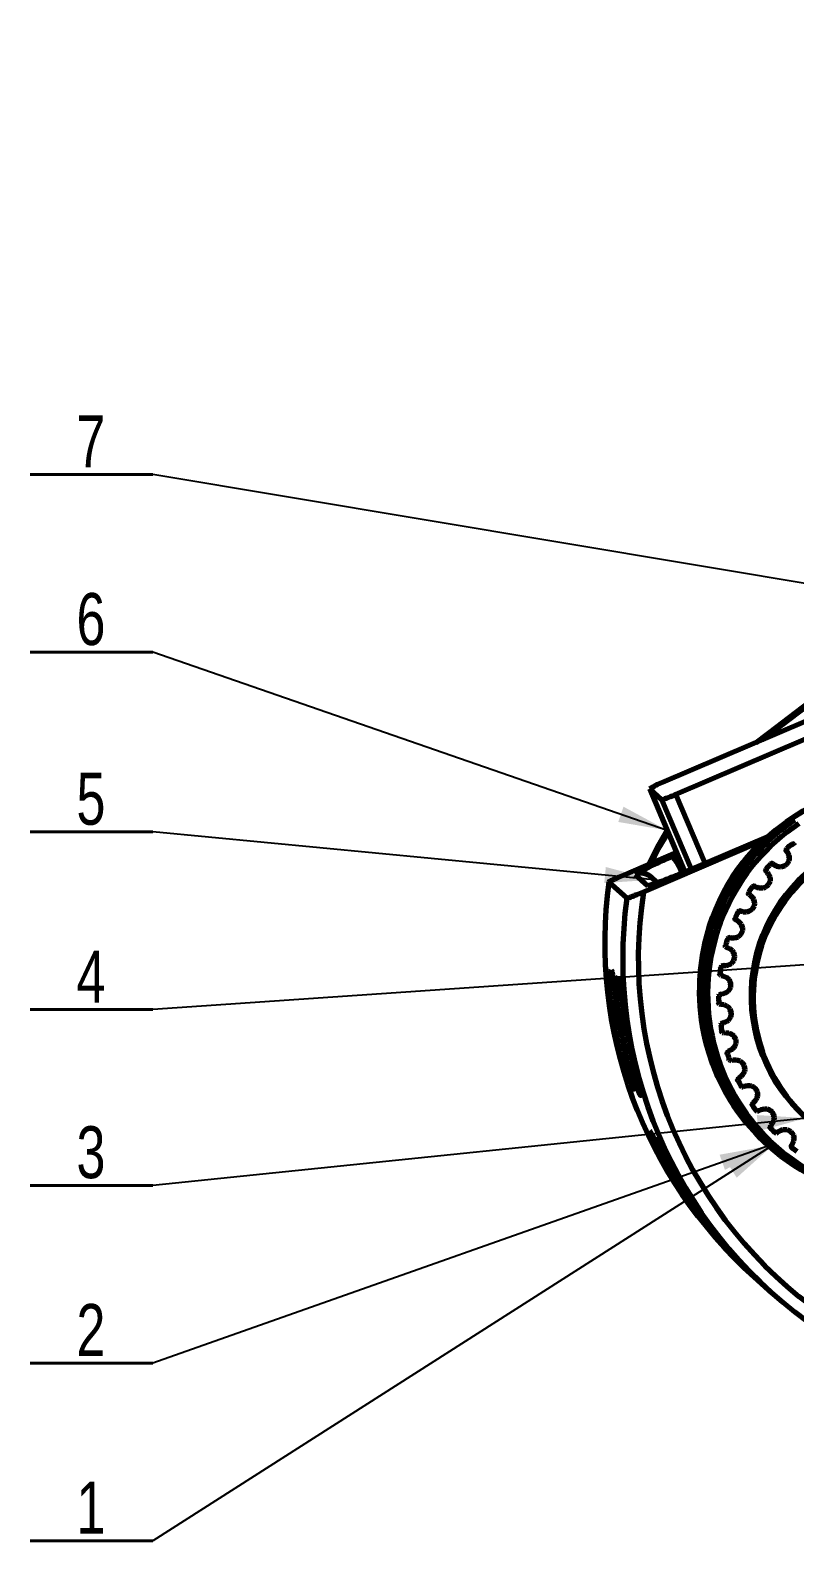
# Model space of a CAD drawing. Header units: millimetres. Extents: x -419 to 9215, y 1224 to 3301.
# Drawn here: x -295.2 to -243.7, y 3064.1 to 3165.8 of the extents above; entities that cross this region are included whole.
import ezdxf

# ---------------------------------------------------------------- set-up
doc = ezdxf.new("R2010")
doc.units = ezdxf.units.MM
for name, color, linetype, lineweight in [('Chu', 241, 'Continuous', 35), ('KHUNG_TEN', 7, 'Continuous', 35), ('Net 0.35', 20, 'Continuous', 35), ('Net 0.7', 7, 'Continuous', 70)]:
    doc.layers.add(name, color=color, linetype=linetype, lineweight=lineweight)
doc.styles.add('SLDTEXTSTYLE11', font='TXT', dxfattribs={"width": 0.75})
doc.styles.get("Standard").update_dxf_attribs({"font": 'arial.ttf'})
doc.dimstyles.new('SLDDIMSTYLE0', dxfattribs={"dimtxt": 0.18, "dimasz": 3.302, "dimexe": 0, "dimexo": 0.0625, "dimgap": 0, "dimtad": 0, "dimtih": 1, "dimtoh": 1, "dimdec": 0, "dimrnd": 1e-09, "dimzin": 0, "dimdsep": 46, "dimtxsty": 'Standard', "dimsah": 1, "dimcen": 0.09, "dimadec": 0, "dimazin": 0, "dimtfac": 3.302, "dimtdec": 0, "dimtofl": 0, "dimtmove": 0, "dimatfit": 3, "dimfxl": 1, "dimfrac": 2, "dimtolj": 1, "dimtzin": 0, "dimarcsym": 0})

# ---------------------------------------------------------------- blocks, each defined once
blk = doc.blocks.new('SW_NOTE_0_50')
at = {"layer": 'KHUNG_TEN', "color": 0}
for p, q in [((-8.25, 0), (0, 0)), ((0, 0), (-8.25, 0)), ((-8.25, 0), (0, 0)), ((0, 0), (-8.25, 0)), ((-8.25, 0), (0, 0)), ((0, 0), (-8.25, 0))]:
    blk.add_line(p, q, dxfattribs=at)
at = {"layer": 'KHUNG_TEN', "color": 0, "insert": (-4.16, 3.98), "char_height": 3.5, "attachment_point": 2, "style": 'SLDTEXTSTYLE11'}
blk.add_mtext('1', dxfattribs=at)
blk = doc.blocks.new('SW_NOTE_0_51')
at = {"layer": 'KHUNG_TEN', "color": 0}
for p, q in [((-8.25, 0), (0, 0)), ((0, 0), (-8.25, 0)), ((-8.25, 0), (0, 0)), ((0, 0), (-8.25, 0)), ((-8.25, 0), (0, 0)), ((0, 0), (-8.25, 0))]:
    blk.add_line(p, q, dxfattribs=at)
at = {"layer": 'KHUNG_TEN', "color": 0, "insert": (-4.16, 3.98), "char_height": 3.5, "attachment_point": 2, "style": 'SLDTEXTSTYLE11'}
blk.add_mtext('2', dxfattribs=at)
blk = doc.blocks.new('SW_NOTE_0_52')
at = {"layer": 'KHUNG_TEN', "color": 0}
for p, q in [((-8.25, 0), (0, 0)), ((0, 0), (-8.25, 0)), ((-8.25, 0), (0, 0)), ((0, 0), (-8.25, 0)), ((-8.25, 0), (0, 0)), ((0, 0), (-8.25, 0))]:
    blk.add_line(p, q, dxfattribs=at)
at = {"layer": 'KHUNG_TEN', "color": 0, "insert": (-4.16, 3.98), "char_height": 3.5, "attachment_point": 2, "style": 'SLDTEXTSTYLE11'}
blk.add_mtext('3', dxfattribs=at)
blk = doc.blocks.new('SW_NOTE_0_53')
at = {"layer": 'KHUNG_TEN', "color": 0}
for p, q in [((-8.25, 0), (0, 0)), ((0, 0), (-8.25, 0)), ((-8.25, 0), (0, 0)), ((0, 0), (-8.25, 0)), ((-8.25, 0), (0, 0)), ((0, 0), (-8.25, 0))]:
    blk.add_line(p, q, dxfattribs=at)
at = {"layer": 'KHUNG_TEN', "color": 0, "insert": (-4.16, 3.98), "char_height": 3.5, "attachment_point": 2, "style": 'SLDTEXTSTYLE11'}
blk.add_mtext('4', dxfattribs=at)
blk = doc.blocks.new('SW_NOTE_0_54')
at = {"layer": 'KHUNG_TEN', "color": 0}
for p, q in [((-8.25, 0), (0, 0)), ((0, 0), (-8.25, 0)), ((-8.25, 0), (0, 0)), ((0, 0), (-8.25, 0)), ((-8.25, 0), (0, 0)), ((0, 0), (-8.25, 0))]:
    blk.add_line(p, q, dxfattribs=at)
at = {"layer": 'KHUNG_TEN', "color": 0, "insert": (-4.16, 3.98), "char_height": 3.5, "attachment_point": 2, "style": 'SLDTEXTSTYLE11'}
blk.add_mtext('5', dxfattribs=at)
blk = doc.blocks.new('SW_NOTE_0_55')
at = {"layer": 'KHUNG_TEN', "color": 0}
for p, q in [((-8.25, 0), (0, 0)), ((0, 0), (-8.25, 0)), ((-8.25, 0), (0, 0)), ((0, 0), (-8.25, 0)), ((-8.25, 0), (0, 0)), ((0, 0), (-8.25, 0))]:
    blk.add_line(p, q, dxfattribs=at)
at = {"layer": 'KHUNG_TEN', "color": 0, "insert": (-4.16, 3.98), "char_height": 3.5, "attachment_point": 2, "style": 'SLDTEXTSTYLE11'}
blk.add_mtext('6', dxfattribs=at)
blk = doc.blocks.new('SW_NOTE_0_56')
at = {"layer": 'KHUNG_TEN', "color": 0}
for p, q in [((-8.25, 0), (0, 0)), ((0, 0), (-8.25, 0)), ((-8.25, 0), (0, 0)), ((0, 0), (-8.25, 0)), ((-8.25, 0), (0, 0)), ((0, 0), (-8.25, 0))]:
    blk.add_line(p, q, dxfattribs=at)
at = {"layer": 'KHUNG_TEN', "color": 0, "insert": (-4.16, 3.98), "char_height": 3.5, "attachment_point": 2, "style": 'SLDTEXTSTYLE11'}
blk.add_mtext('7', dxfattribs=at)

msp = doc.modelspace()

# ---------------------------------------------------------------- linework, layer by layer
at = {"layer": 'Net 0.7', "color": 7, "linetype": 'Continuous', "lineweight": 70}
for p, q in [((-183.3, 3165.77), (-246.32, 3117.79)), ((-245.87, 3117.98), (-232.32, 3128.3)), ((-235.76, 3122.3), (-252.59, 3115.11)), ((-251.7, 3114.32), (-234.88, 3121.51)), ((-253.46, 3114.68), (-251.09, 3109.11)), ((-253.46, 3114.68), (-252.67, 3113.97)), ((-250.9, 3109.19), (-245.41, 3111.53)), ((-245.99, 3111.11), (-253.88, 3107.74)), ((-245.99, 3111.11), (-245.98, 3111.11)), ((-244.27, 3110.6), (-244.34, 3110.66)), ((-244.25, 3110.52), (-244.32, 3110.58)), ((-244.24, 3110.67), (-244.3, 3110.72)), ((-244.24, 3110.67), (-244.27, 3110.6)), ((-244.27, 3110.6), (-244.25, 3110.52)), ((-244.19, 3110.43), (-244.26, 3110.49)), ((-244.25, 3110.52), (-244.19, 3110.43)), ((-244.19, 3110.43), (-244.14, 3110.33)), ((-243.9, 3110.95), (-243.96, 3111.01)), ((-243.82, 3110.97), (-243.9, 3110.95)), ((-243.82, 3110.97), (-243.89, 3111.03)), ((-243.75, 3110.93), (-243.82, 3110.99)), ((-243.75, 3110.93), (-243.82, 3110.97)), ((-243.68, 3110.86), (-243.75, 3110.93)), ((-255.18, 3108.9), (-251.65, 3110.42)), ((-251.58, 3110.27), (-251.94, 3110.12)), ((-245.33, 3109.62), (-245.39, 3109.68)), ((-245.26, 3109.65), (-245.33, 3109.62)), ((-245.26, 3109.65), (-245.32, 3109.71)), ((-245.18, 3109.63), (-245.26, 3109.65)), ((-245.18, 3109.63), (-245.25, 3109.68)), ((-245.1, 3109.57), (-245.18, 3109.63)), ((-245.1, 3109.57), (-245.16, 3109.62)), ((-245, 3109.51), (-245.1, 3109.57)), ((-245, 3109.51), (-245.06, 3109.57)), ((-244.89, 3109.46), (-245, 3109.51)), ((-244.89, 3109.46), (-244.96, 3109.52)), ((-244.78, 3109.43), (-244.89, 3109.46)), ((-244.78, 3109.43), (-244.84, 3109.49)), ((-244.63, 3109.42), (-244.78, 3109.43)), ((-244.63, 3109.42), (-244.7, 3109.48)), ((-244.49, 3109.45), (-244.63, 3109.42)), ((-244.49, 3109.45), (-244.56, 3109.51)), ((-244.37, 3109.51), (-244.49, 3109.45)), ((-244.37, 3109.51), (-244.43, 3109.57)), ((-244.25, 3109.59), (-244.37, 3109.51)), ((-244.25, 3109.59), (-244.32, 3109.65)), ((-244.17, 3109.7), (-244.25, 3109.59)), ((-244.17, 3109.7), (-244.23, 3109.76)), ((-244.14, 3110.33), (-244.21, 3110.39)), ((-244.1, 3109.83), (-244.17, 3109.88)), ((-244.1, 3109.83), (-244.17, 3109.7)), ((-244.1, 3110.23), (-244.16, 3110.28)), ((-244.14, 3110.33), (-244.1, 3110.23)), ((-244.07, 3110.11), (-244.13, 3110.17)), ((-244.07, 3109.96), (-244.13, 3110.02)), ((-244.1, 3110.23), (-244.07, 3110.11)), ((-244.07, 3109.96), (-244.1, 3109.83)), ((-244.07, 3110.11), (-244.07, 3109.96)), ((-255, 3107.32), (-256.22, 3108.41)), ((-254.45, 3108.93), (-253.58, 3108.15)), ((-252.97, 3108.38), (-253.39, 3108.76)), ((-245.65, 3109.22), (-245.71, 3109.27)), ((-245.62, 3109.29), (-245.69, 3109.35)), ((-245.61, 3109.14), (-245.68, 3109.2)), ((-245.62, 3109.29), (-245.65, 3109.22)), ((-245.65, 3109.22), (-245.61, 3109.14)), ((-245.61, 3109.14), (-245.54, 3109.07)), ((-245.54, 3109.07), (-245.61, 3109.13)), ((-245.54, 3109.07), (-245.48, 3108.97)), ((-245.48, 3108.97), (-245.54, 3109.03)), ((-245.42, 3108.87), (-245.49, 3108.93)), ((-245.48, 3108.97), (-245.42, 3108.87)), ((-245.41, 3108.35), (-245.47, 3108.4)), ((-245.37, 3108.77), (-245.44, 3108.82)), ((-245.36, 3108.48), (-245.43, 3108.54)), ((-245.42, 3108.87), (-245.37, 3108.77)), ((-245.35, 3108.62), (-245.42, 3108.68)), ((-245.36, 3108.48), (-245.41, 3108.35)), ((-245.37, 3108.77), (-245.35, 3108.62)), ((-245.35, 3108.62), (-245.36, 3108.48)), ((-246.8, 3107.65), (-246.86, 3107.7)), ((-246.79, 3107.72), (-246.85, 3107.78)), ((-246.76, 3107.58), (-246.82, 3107.64)), ((-246.79, 3107.72), (-246.8, 3107.65)), ((-246.8, 3107.65), (-246.76, 3107.58)), ((-246.76, 3107.58), (-246.68, 3107.51)), ((-246.68, 3107.51), (-246.6, 3107.43)), ((-246.6, 3107.43), (-246.66, 3107.49)), ((-246.54, 3108.09), (-246.61, 3108.15)), ((-246.6, 3107.43), (-246.52, 3107.34)), ((-246.52, 3107.34), (-246.59, 3107.4)), ((-246.48, 3108.13), (-246.54, 3108.19)), ((-246.48, 3108.13), (-246.54, 3108.09)), ((-246.4, 3108.12), (-246.48, 3108.13)), ((-246.4, 3108.12), (-246.47, 3108.18)), ((-246.31, 3108.07), (-246.4, 3108.12)), ((-246.31, 3108.07), (-246.37, 3108.13)), ((-246.2, 3108.03), (-246.31, 3108.07)), ((-246.2, 3108.03), (-246.27, 3108.09)), ((-246.09, 3108), (-246.2, 3108.03)), ((-246.09, 3108), (-246.16, 3108.06)), ((-245.97, 3107.99), (-246.09, 3108)), ((-245.97, 3107.99), (-246.04, 3108.04)), ((-245.83, 3108), (-245.97, 3107.99)), ((-245.83, 3108), (-245.89, 3108.06)), ((-245.69, 3108.05), (-245.83, 3108)), ((-245.69, 3108.05), (-245.76, 3108.11)), ((-245.58, 3108.13), (-245.69, 3108.05)), ((-245.58, 3108.13), (-245.64, 3108.18)), ((-245.48, 3108.23), (-245.58, 3108.13)), ((-245.48, 3108.23), (-245.54, 3108.28)), ((-245.41, 3108.35), (-245.48, 3108.23)), ((-247.52, 3106.4), (-247.58, 3106.46)), ((-247.46, 3106.45), (-247.53, 3106.51)), ((-247.46, 3106.45), (-247.52, 3106.4)), ((-247.38, 3106.45), (-247.46, 3106.45)), ((-247.38, 3106.45), (-247.45, 3106.51)), ((-247.28, 3106.42), (-247.38, 3106.45)), ((-247.28, 3106.42), (-247.35, 3106.48)), ((-247.17, 3106.39), (-247.28, 3106.42)), ((-247.17, 3106.39), (-247.24, 3106.45)), ((-247.06, 3106.38), (-247.17, 3106.39)), ((-247.06, 3106.38), (-247.12, 3106.44)), ((-246.94, 3106.38), (-247.06, 3106.38)), ((-246.94, 3106.38), (-247, 3106.44)), ((-246.8, 3106.42), (-246.94, 3106.38)), ((-246.8, 3106.42), (-246.86, 3106.48)), ((-246.67, 3106.49), (-246.8, 3106.42)), ((-246.67, 3106.49), (-246.74, 3106.54)), ((-246.57, 3106.58), (-246.67, 3106.49)), ((-246.57, 3106.58), (-246.63, 3106.64)), ((-246.49, 3106.69), (-246.57, 3106.58)), ((-246.49, 3106.69), (-246.55, 3106.75)), ((-246.46, 3107.24), (-246.53, 3107.3)), ((-246.52, 3107.34), (-246.46, 3107.24)), ((-246.43, 3106.82), (-246.5, 3106.88)), ((-246.43, 3106.82), (-246.49, 3106.69)), ((-246.42, 3107.1), (-246.48, 3107.16)), ((-246.41, 3106.96), (-246.47, 3107.02)), ((-246.46, 3107.24), (-246.42, 3107.1)), ((-246.41, 3106.96), (-246.43, 3106.82)), ((-246.42, 3107.1), (-246.41, 3106.96)), ((-247.71, 3106), (-247.77, 3106.06)), ((-247.71, 3105.92), (-247.77, 3105.98)), ((-247.65, 3105.86), (-247.72, 3105.92)), ((-247.71, 3106), (-247.71, 3105.92)), ((-247.71, 3105.92), (-247.65, 3105.86)), ((-247.65, 3105.86), (-247.56, 3105.81)), ((-247.56, 3105.81), (-247.47, 3105.74)), ((-247.47, 3105.74), (-247.39, 3105.66)), ((-247.39, 3105.66), (-247.45, 3105.72)), ((-247.39, 3105.66), (-247.31, 3105.57)), ((-247.31, 3105.57), (-247.38, 3105.63)), ((-247.31, 3105.57), (-247.25, 3105.44)), ((-247.25, 3105.44), (-247.31, 3105.5)), ((-247.22, 3105.3), (-247.28, 3105.36)), ((-247.25, 3105.44), (-247.22, 3105.3)), ((-248.23, 3104.58), (-248.3, 3104.64)), ((-248.18, 3104.64), (-248.25, 3104.7)), ((-248.18, 3104.64), (-248.23, 3104.58)), ((-248.1, 3104.65), (-248.18, 3104.64)), ((-248.1, 3104.65), (-248.17, 3104.71)), ((-248, 3104.63), (-248.1, 3104.65)), ((-248, 3104.63), (-248.07, 3104.69)), ((-247.89, 3104.63), (-248, 3104.63)), ((-247.89, 3104.63), (-247.95, 3104.69)), ((-247.77, 3104.63), (-247.89, 3104.63)), ((-247.77, 3104.63), (-247.84, 3104.69)), ((-247.66, 3104.65), (-247.77, 3104.63)), ((-247.66, 3104.65), (-247.72, 3104.71)), ((-247.52, 3104.71), (-247.66, 3104.65)), ((-247.52, 3104.71), (-247.59, 3104.77)), ((-247.41, 3104.79), (-247.52, 3104.71)), ((-247.41, 3104.79), (-247.47, 3104.85)), ((-247.32, 3104.9), (-247.41, 3104.79)), ((-247.32, 3104.9), (-247.38, 3104.96)), ((-247.25, 3105.03), (-247.32, 3105.08)), ((-247.25, 3105.03), (-247.32, 3104.9)), ((-247.22, 3105.16), (-247.29, 3105.22)), ((-247.22, 3105.16), (-247.25, 3105.03)), ((-247.22, 3105.3), (-247.22, 3105.16)), ((-248.36, 3104.16), (-248.42, 3104.22)), ((-248.35, 3104.08), (-248.41, 3104.14)), ((-248.36, 3104.16), (-248.35, 3104.08)), ((-248.35, 3104.08), (-248.28, 3104.03)), ((-248.28, 3104.03), (-248.19, 3103.99)), ((-248.19, 3103.99), (-248.09, 3103.94)), ((-248.09, 3103.94), (-247.99, 3103.87)), ((-247.99, 3103.87), (-247.9, 3103.8)), ((-247.9, 3103.8), (-247.82, 3103.67)), ((-247.82, 3103.67), (-247.89, 3103.73)), ((-247.77, 3103.54), (-247.84, 3103.6)), ((-247.77, 3103.26), (-247.83, 3103.32)), ((-247.82, 3103.67), (-247.77, 3103.54)), ((-247.75, 3103.4), (-247.82, 3103.46)), ((-247.77, 3103.54), (-247.75, 3103.4)), ((-247.75, 3103.4), (-247.77, 3103.26)), ((-248.73, 3102.24), (-248.79, 3102.3)), ((-248.67, 3102.68), (-248.73, 3102.74)), ((-248.63, 3102.75), (-248.69, 3102.8)), ((-248.63, 3102.75), (-248.67, 3102.68)), ((-248.55, 3102.77), (-248.63, 3102.75)), ((-248.55, 3102.77), (-248.62, 3102.83)), ((-248.45, 3102.77), (-248.55, 3102.77)), ((-248.45, 3102.77), (-248.51, 3102.82)), ((-248.33, 3102.78), (-248.45, 3102.77)), ((-248.33, 3102.78), (-248.4, 3102.83)), ((-248.22, 3102.8), (-248.33, 3102.78)), ((-248.22, 3102.8), (-248.28, 3102.86)), ((-248.11, 3102.83), (-248.22, 3102.8)), ((-248.11, 3102.83), (-248.17, 3102.89)), ((-247.98, 3102.91), (-248.11, 3102.83)), ((-247.98, 3102.91), (-248.05, 3102.97)), ((-247.88, 3103.01), (-247.98, 3102.91)), ((-247.88, 3103.01), (-247.95, 3103.07)), ((-247.81, 3103.13), (-247.88, 3103.01)), ((-247.81, 3103.13), (-247.87, 3103.19)), ((-247.77, 3103.26), (-247.81, 3103.13)), ((-248.7, 3102.17), (-248.77, 3102.23)), ((-248.73, 3102.24), (-248.7, 3102.17)), ((-248.7, 3102.17), (-248.64, 3102.13)), ((-248.64, 3102.13), (-248.53, 3102.1)), ((-248.53, 3102.1), (-248.43, 3102.06)), ((-248.43, 3102.06), (-248.32, 3102.01)), ((-248.32, 3102.01), (-248.22, 3101.95)), ((-248.22, 3101.95), (-248.12, 3101.84)), ((-248.12, 3101.84), (-248.19, 3101.9)), ((-248.12, 3101.84), (-248.05, 3101.72)), ((-248.05, 3101.72), (-248.12, 3101.78)), ((-248.03, 3101.31), (-248.1, 3101.37)), ((-248.03, 3101.31), (-248.09, 3101.18)), ((-248.02, 3101.58), (-248.08, 3101.64)), ((-248.01, 3101.45), (-248.07, 3101.5)), ((-248.05, 3101.72), (-248.02, 3101.58)), ((-248.01, 3101.45), (-248.03, 3101.31)), ((-248.02, 3101.58), (-248.01, 3101.45)), ((-248.81, 3100.74), (-248.88, 3100.79)), ((-248.81, 3100.29), (-248.87, 3100.35)), ((-248.78, 3100.81), (-248.85, 3100.86)), ((-248.77, 3100.22), (-248.84, 3100.28)), ((-248.78, 3100.81), (-248.81, 3100.74)), ((-248.81, 3100.29), (-248.77, 3100.22)), ((-248.71, 3100.84), (-248.78, 3100.9)), ((-248.71, 3100.84), (-248.78, 3100.81)), ((-248.61, 3100.85), (-248.71, 3100.84)), ((-248.61, 3100.85), (-248.67, 3100.91)), ((-248.5, 3100.88), (-248.61, 3100.85)), ((-248.5, 3100.88), (-248.56, 3100.94)), ((-248.39, 3100.92), (-248.5, 3100.88)), ((-248.39, 3100.92), (-248.45, 3100.98)), ((-248.28, 3100.97), (-248.39, 3100.92)), ((-248.28, 3100.97), (-248.35, 3101.03)), ((-248.17, 3101.06), (-248.28, 3100.97)), ((-248.17, 3101.06), (-248.23, 3101.12)), ((-248.09, 3101.18), (-248.17, 3101.06)), ((-248.09, 3101.18), (-248.15, 3101.24)), ((-248.77, 3100.22), (-248.7, 3100.19)), ((-248.7, 3100.19), (-248.6, 3100.18)), ((-248.6, 3100.18), (-248.48, 3100.16)), ((-248.48, 3100.16), (-248.38, 3100.13)), ((-248.38, 3100.13), (-248.27, 3100.08)), ((-248.27, 3100.08), (-248.15, 3099.99)), ((-248.15, 3099.99), (-248.06, 3099.88)), ((-248.08, 3099.21), (-248.15, 3099.27)), ((-248.06, 3099.88), (-248.13, 3099.93)), ((-248.01, 3099.34), (-248.08, 3099.4)), ((-248.01, 3099.34), (-248.08, 3099.21)), ((-248.01, 3099.75), (-248.07, 3099.81)), ((-248.06, 3099.88), (-248.01, 3099.75)), ((-247.98, 3099.47), (-248.05, 3099.53)), ((-247.98, 3099.61), (-248.04, 3099.67)), ((-248.01, 3099.75), (-247.98, 3099.61)), ((-247.98, 3099.47), (-248.01, 3099.34)), ((-247.98, 3099.61), (-247.98, 3099.47)), ((-248.67, 3098.79), (-248.73, 3098.85)), ((-248.65, 3098.86), (-248.71, 3098.92)), ((-248.65, 3098.86), (-248.67, 3098.79)), ((-248.6, 3098.35), (-248.66, 3098.41)), ((-248.58, 3098.91), (-248.65, 3098.97)), ((-248.58, 3098.91), (-248.65, 3098.86)), ((-248.55, 3098.29), (-248.62, 3098.35)), ((-248.6, 3098.35), (-248.55, 3098.29)), ((-248.48, 3098.94), (-248.58, 3098.91)), ((-248.48, 3098.94), (-248.55, 3098.99)), ((-248.55, 3098.29), (-248.48, 3098.27)), ((-248.38, 3098.98), (-248.48, 3098.94)), ((-248.48, 3098.27), (-248.37, 3098.28)), ((-248.38, 3098.98), (-248.44, 3099.04)), ((-248.27, 3099.03), (-248.38, 3098.98)), ((-248.37, 3098.28), (-248.26, 3098.27)), ((-248.27, 3099.03), (-248.34, 3099.09)), ((-248.18, 3099.1), (-248.27, 3099.03)), ((-248.26, 3098.27), (-248.14, 3098.25)), ((-248.18, 3099.1), (-248.24, 3099.16)), ((-248.08, 3099.21), (-248.18, 3099.1)), ((-248.14, 3098.25), (-248.03, 3098.22)), ((-248.03, 3098.22), (-247.9, 3098.15)), ((-247.88, 3097.19), (-247.95, 3097.25)), ((-247.9, 3098.15), (-247.8, 3098.05)), ((-247.79, 3097.27), (-247.88, 3097.19)), ((-247.8, 3098.05), (-247.86, 3098.11)), ((-247.79, 3097.27), (-247.86, 3097.33)), ((-247.8, 3098.05), (-247.72, 3097.93)), ((-247.72, 3097.93), (-247.79, 3097.99)), ((-247.72, 3097.39), (-247.79, 3097.27)), ((-247.72, 3097.39), (-247.78, 3097.45)), ((-247.67, 3097.8), (-247.74, 3097.86)), ((-247.67, 3097.53), (-247.74, 3097.59)), ((-247.72, 3097.93), (-247.67, 3097.8)), ((-247.66, 3097.67), (-247.72, 3097.72)), ((-247.67, 3097.53), (-247.72, 3097.39)), ((-247.67, 3097.8), (-247.66, 3097.67)), ((-247.66, 3097.67), (-247.67, 3097.53)), ((-248.24, 3096.89), (-248.3, 3096.95)), ((-248.23, 3096.96), (-248.29, 3097.02)), ((-248.23, 3096.96), (-248.24, 3096.89)), ((-248.17, 3097.02), (-248.23, 3097.08)), ((-248.17, 3097.02), (-248.23, 3096.96)), ((-248.07, 3097.06), (-248.17, 3097.02)), ((-248.1, 3096.47), (-248.16, 3096.53)), ((-248.07, 3097.06), (-248.14, 3097.12)), ((-248.05, 3096.41), (-248.11, 3096.47)), ((-248.1, 3096.47), (-248.05, 3096.41)), ((-247.97, 3097.12), (-248.07, 3097.06)), ((-248.05, 3096.41), (-247.97, 3096.4)), ((-247.97, 3097.12), (-248.04, 3097.18)), ((-247.88, 3097.19), (-247.97, 3097.12)), ((-247.97, 3096.4), (-247.86, 3096.43)), ((-247.86, 3096.43), (-247.75, 3096.44)), ((-247.75, 3096.44), (-247.64, 3096.44)), ((-247.64, 3096.44), (-247.52, 3096.42)), ((-247.52, 3096.42), (-247.38, 3096.37)), ((-247.38, 3096.37), (-247.26, 3096.29)), ((-247.26, 3096.29), (-247.17, 3096.18)), ((-247.17, 3096.18), (-247.24, 3096.24)), ((-247.53, 3095.15), (-247.59, 3095.21)), ((-247.48, 3095.21), (-247.54, 3095.27)), ((-247.48, 3095.21), (-247.53, 3095.15)), ((-247.39, 3095.27), (-247.48, 3095.21)), ((-247.39, 3095.27), (-247.45, 3095.33)), ((-247.3, 3095.34), (-247.39, 3095.27)), ((-247.3, 3095.34), (-247.36, 3095.4)), ((-247.22, 3095.42), (-247.3, 3095.34)), ((-247.22, 3095.42), (-247.28, 3095.48)), ((-247.14, 3095.51), (-247.22, 3095.42)), ((-247.14, 3095.51), (-247.21, 3095.57)), ((-247.17, 3096.18), (-247.1, 3096.06)), ((-247.1, 3096.06), (-247.17, 3096.12)), ((-247.08, 3095.65), (-247.15, 3095.71)), ((-247.08, 3095.65), (-247.14, 3095.51)), ((-247.07, 3095.93), (-247.13, 3095.99)), ((-247.06, 3095.79), (-247.12, 3095.85)), ((-247.1, 3096.06), (-247.07, 3095.93)), ((-247.06, 3095.79), (-247.08, 3095.65)), ((-247.07, 3095.93), (-247.06, 3095.79)), ((-247.52, 3095.07), (-247.59, 3095.13)), ((-247.53, 3095.15), (-247.52, 3095.07)), ((-247.32, 3094.68), (-247.39, 3094.74)), ((-247.32, 3094.68), (-247.26, 3094.63)), ((-247.26, 3094.63), (-247.19, 3094.63)), ((-247.19, 3094.63), (-247.09, 3094.67)), ((-247.09, 3094.67), (-246.98, 3094.7)), ((-246.98, 3094.7), (-246.86, 3094.72)), ((-246.86, 3094.72), (-246.74, 3094.72)), ((-246.74, 3094.72), (-246.6, 3094.69)), ((-246.6, 3094.69), (-246.47, 3094.62)), ((-246.47, 3094.62), (-246.37, 3094.54)), ((-246.37, 3094.54), (-246.28, 3094.42)), ((-246.28, 3094.42), (-246.35, 3094.48)), ((-246.22, 3094.3), (-246.29, 3094.36)), ((-246.28, 3094.42), (-246.22, 3094.3)), ((-246.2, 3094.16), (-246.26, 3094.22)), ((-246.22, 3094.3), (-246.2, 3094.16)), ((-246.2, 3094.16), (-246.2, 3094.02)), ((-246.56, 3093.46), (-246.63, 3093.52)), ((-246.55, 3093.38), (-246.61, 3093.44)), ((-246.52, 3093.53), (-246.59, 3093.59)), ((-246.52, 3093.53), (-246.56, 3093.46)), ((-246.56, 3093.46), (-246.55, 3093.38)), ((-246.44, 3093.6), (-246.52, 3093.53)), ((-246.44, 3093.6), (-246.51, 3093.66)), ((-246.37, 3093.68), (-246.44, 3093.6)), ((-246.37, 3093.68), (-246.43, 3093.74)), ((-246.3, 3093.77), (-246.37, 3093.68)), ((-246.3, 3093.77), (-246.36, 3093.83)), ((-246.24, 3093.88), (-246.3, 3093.94)), ((-246.24, 3093.88), (-246.3, 3093.77)), ((-246.2, 3094.02), (-246.27, 3094.08)), ((-246.2, 3094.02), (-246.24, 3093.88)), ((-245.84, 3093.13), (-245.73, 3093.15)), ((-245.73, 3093.15), (-245.58, 3093.14)), ((-245.58, 3093.14), (-245.44, 3093.1)), ((-246.29, 3093.02), (-246.36, 3093.08)), ((-246.29, 3093.02), (-246.23, 3092.98)), ((-246.23, 3092.98), (-246.15, 3093)), ((-246.15, 3093), (-246.06, 3093.05)), ((-246.06, 3093.05), (-245.95, 3093.1)), ((-245.95, 3093.1), (-245.84, 3093.13)), ((-245.44, 3093.1), (-245.32, 3093.03)), ((-245.32, 3093.03), (-245.22, 3092.93)), ((-245.26, 3092.09), (-245.32, 3092.14)), ((-245.22, 3092.93), (-245.29, 3092.99)), ((-245.2, 3092.18), (-245.26, 3092.24)), ((-245.2, 3092.18), (-245.26, 3092.09)), ((-245.22, 3092.93), (-245.15, 3092.81)), ((-245.15, 3092.81), (-245.21, 3092.87)), ((-245.14, 3092.28), (-245.21, 3092.34)), ((-245.14, 3092.28), (-245.2, 3092.18)), ((-245.1, 3092.68), (-245.16, 3092.74)), ((-245.1, 3092.39), (-245.16, 3092.45)), ((-245.15, 3092.81), (-245.1, 3092.68)), ((-245.08, 3092.54), (-245.15, 3092.6)), ((-245.1, 3092.39), (-245.14, 3092.28)), ((-245.1, 3092.68), (-245.08, 3092.54)), ((-245.08, 3092.54), (-245.1, 3092.39)), ((-245.36, 3091.93), (-245.42, 3091.99)), ((-245.33, 3091.86), (-245.4, 3091.92)), ((-245.33, 3092.01), (-245.39, 3092.06)), ((-245.33, 3092.01), (-245.36, 3091.93)), ((-245.36, 3091.93), (-245.33, 3091.86)), ((-245.26, 3092.09), (-245.33, 3092.01)), ((-245.03, 3091.54), (-245.09, 3091.6)), ((-245.03, 3091.54), (-244.95, 3091.51)), ((-244.95, 3091.51), (-244.88, 3091.54)), ((-244.88, 3091.54), (-244.8, 3091.61)), ((-244.8, 3091.61), (-244.7, 3091.66)), ((-244.7, 3091.66), (-244.6, 3091.71)), ((-244.6, 3091.71), (-244.48, 3091.75)), ((-244.48, 3091.75), (-244.34, 3091.76)), ((-244.34, 3091.76), (-244.2, 3091.74)), ((-244.2, 3091.74), (-244.07, 3091.69)), ((-244.07, 3091.69), (-243.95, 3091.61)), ((-243.95, 3091.61), (-243.86, 3091.5)), ((-243.86, 3091.5), (-243.93, 3091.56)), ((-243.86, 3091.5), (-243.79, 3091.38)), ((-243.79, 3091.38), (-243.86, 3091.44)), ((-243.76, 3091.24), (-243.82, 3091.3)), ((-243.75, 3091.1), (-243.82, 3091.16)), ((-243.79, 3091.38), (-243.76, 3091.24)), ((-243.76, 3091.24), (-243.75, 3091.1)), ((-245.46, 3090.65), (-245.45, 3090.64)), ((-245.24, 3090.85), (-244.98, 3090.62)), ((-243.94, 3090.6), (-244, 3090.66)), ((-243.92, 3090.68), (-243.98, 3090.74)), ((-243.9, 3090.54), (-243.97, 3090.59)), ((-243.92, 3090.68), (-243.94, 3090.6)), ((-243.94, 3090.6), (-243.9, 3090.54)), ((-243.86, 3090.77), (-243.93, 3090.83)), ((-243.86, 3090.77), (-243.92, 3090.68)), ((-243.82, 3090.87), (-243.88, 3090.93)), ((-243.82, 3090.87), (-243.86, 3090.77)), ((-243.78, 3090.98), (-243.84, 3091.04)), ((-243.78, 3090.98), (-243.82, 3090.87)), ((-243.75, 3091.1), (-243.78, 3090.98)), ((-246.43, 3081.82), (-245.22, 3080.73))]:
    msp.add_line(p, q, dxfattribs=at)
at = {"layer": 'Net 0.7', "color": 8, "linetype": 'Continuous', "lineweight": 70}
for p, q in [((-183.29, 3165.77), (-246.3, 3117.8)), ((-251.09, 3109.11), (-253.46, 3114.68)), ((-252.67, 3113.97), (-250.67, 3109.28)), ((-249.73, 3109.69), (-251.7, 3114.32)), ((-245.78, 3111.19), (-245.98, 3111.11))]:
    msp.add_line(p, q, dxfattribs=at)
at = {"layer": 'Net 0.7', "color": 7, "linetype": 'Continuous', "lineweight": 70, "flags": 128}
for points in [[(-252.28, 3111.9), (-252.96, 3110.74), (-253.51, 3109.62)], [(-252.22, 3111.77), (-252.88, 3110.66), (-253.36, 3109.68)]]:
    msp.add_lwpolyline(points, dxfattribs=at)
at = {"layer": 'Net 0.7', "color": 7, "linetype": 'Continuous', "lineweight": 70}
for centre, radius, start, end in [((-251.11, 3111), 4.37, 109.817, 122.6593), ((-253.98, 3119.03), 5.23, 284.5647, 295.8288), ((-236.12, 3101.07), 14, 110.8775, 228.1195), ((-236.1, 3101.05), 14.01, 111.1721, 202.3523), ((-236.03, 3101.12), 13.79, 123.7448, 228.1309), ((-235.79, 3100.89), 13.77, 123.6926, 316.0264), ((-236.1, 3101.18), 14.01, 134.8916, 179.0313), ((-236.09, 3101.18), 14.02, 134.8915, 174.8186), ((-235.73, 3100.73), 13.09, 128.6186, 130.5625), ((-235.65, 3100.77), 10.99, 121.8716, 228.1386), ((-235.51, 3100.64), 10.98, 121.827, 312.6715), ((-235.73, 3100.72), 13.09, 137.1758, 139.1195), ((-226.29, 3104.33), 30.2, 172.2383, 228.1779), ((-225.03, 3103.2), 29.2, 171.0611, 235.0759), ((-235.73, 3100.73), 13.09, 145.7328, 147.6767), ((-225.08, 3103.24), 30.2, 172.2354, 233.9016), ((-235.73, 3100.73), 13.08, 154.291, 156.2353), ((-235.74, 3100.73), 13.07, 162.8514, 164.7964), ((-235.75, 3100.73), 13.07, 171.4152, 173.361), ((-235.76, 3100.73), 13.06, 179.9829, 181.9297), ((-235.77, 3100.73), 13.05, 188.5548, 190.5026), ((-235.78, 3100.73), 13.04, 197.1311, 199.0798), ((-236.15, 3101.05), 13.96, 202.401, 276.1295), ((-235.78, 3100.73), 13.03, 205.7111, 207.6606), ((-235.79, 3100.72), 13.02, 214.2942, 216.2443), ((-235.79, 3100.72), 13.02, 222.8794, 224.8297), ((-235.79, 3100.72), 13.02, 231.4653, 233.4156)]:
    msp.add_arc(centre, radius, start, end, dxfattribs=at)
at = {"layer": 'Net 0.7', "color": 8, "linetype": 'Continuous', "lineweight": 70}
for centre, radius, start, end in [((-254.14, 3108.1), 2.99, 18.0495, 42.5653), ((-254.06, 3108.01), 0.998, 48.2095, 113.1768), ((-249.24, 3096.9), 1.18, 279.0012, 293.8182)]:
    msp.add_arc(centre, radius, start, end, dxfattribs=at)
at = {"layer": 'Net 0.7', "color": 7, "linetype": 'Continuous', "lineweight": 70}
for points, knots in [([(-251.94, 3110.12), (-252.23, 3109.99), (-252.78, 3109.76), (-253.7, 3109.32), (-254.14, 3109.09), (-254.45, 3108.93)], [0, 0, 0, 0, 0.2657747, 0.4972891, 1, 1, 1, 1]), ([(-256.22, 3108.41), (-256.22, 3108.41), (-256.21, 3108.42), (-256.15, 3108.46), (-256.05, 3108.51), (-255.88, 3108.59), (-255.59, 3108.73), (-255.33, 3108.84), (-255.18, 3108.9)], [0, 0, 0, 0, 0.1171952, 0.2384692, 0.3653015, 0.4989396, 0.7162716, 1, 1, 1, 1]), ([(-253.58, 3108.15), (-253.24, 3108.28), (-252.72, 3108.45), (-251.73, 3108.84), (-251.18, 3109.07), (-250.9, 3109.19)], [0, 0, 0, 0, 0.502701, 0.745255, 1, 1, 1, 1]), ([(-253.88, 3107.74), (-254.03, 3107.68), (-254.3, 3107.57), (-254.6, 3107.45), (-254.79, 3107.38), (-254.9, 3107.34), (-254.98, 3107.32), (-255, 3107.32), (-255, 3107.32)], [0, 0, 0, 0, 0.283693, 0.50106, 0.634685, 0.761512, 0.882791, 1, 1, 1, 1]), ([(-255.39, 3098.21), (-255.31, 3097.83), (-255.16, 3097.05), (-254.91, 3096.01), (-254.7, 3095.18), (-254.56, 3094.63), (-254.52, 3094.4), (-254.59, 3094.51), (-254.77, 3094.95), (-255.03, 3095.69), (-255.32, 3096.67), (-255.59, 3097.79), (-255.82, 3098.97), (-255.99, 3100.12), (-256.08, 3101.13), (-256.11, 3101.92), (-256.09, 3102.44), (-256.06, 3102.48), (-256.05, 3102.5)], [0, 0, 0, 0, 0.0621728, 0.1256272, 0.1869752, 0.2500122, 0.3130225, 0.3744185, 0.4378924, 0.4998563, 0.5621529, 0.6255939, 0.6869234, 0.7500987, 0.8132414, 0.8746101, 0.9379944, 1, 1, 1, 1]), ([(-256.05, 3102.5), (-256.03, 3102.48), (-256.01, 3102.42), (-255.95, 3102.04), (-255.84, 3101.21), (-255.66, 3099.8), (-255.48, 3098.74), (-255.39, 3098.21)], [0, 0, 0, 0, 0.1248522, 0.250471, 0.4997266, 0.7501439, 1, 1, 1, 1]), ([(-254.91, 3097.79), (-254.83, 3097.4), (-254.68, 3096.62), (-254.43, 3095.59), (-254.22, 3094.75), (-254.08, 3094.2), (-254.04, 3093.98), (-254.12, 3094.09), (-254.29, 3094.53), (-254.55, 3095.27), (-254.84, 3096.24), (-255.12, 3097.36), (-255.35, 3098.55), (-255.51, 3099.69), (-255.6, 3100.7), (-255.63, 3101.49), (-255.61, 3102.01), (-255.58, 3102.06), (-255.57, 3102.08)], [0, 0, 0, 0, 0.062173, 0.125627, 0.186975, 0.250012, 0.313023, 0.374418, 0.437892, 0.499856, 0.562153, 0.625594, 0.686923, 0.750099, 0.813241, 0.87461, 0.937994, 1, 1, 1, 1]), ([(-255.57, 3102.08), (-255.56, 3102.05), (-255.53, 3102), (-255.47, 3101.61), (-255.37, 3100.78), (-255.19, 3099.37), (-255, 3098.31), (-254.91, 3097.79)], [0, 0, 0, 0, 0.124852, 0.250471, 0.499727, 0.750144, 1, 1, 1, 1]), ([(-251.42, 3087.96), (-251.21, 3087.63), (-250.79, 3086.96), (-250.19, 3086.09), (-249.68, 3085.4), (-249.32, 3084.94), (-249.18, 3084.74), (-249.27, 3084.83), (-249.58, 3085.2), (-250.07, 3085.81), (-250.67, 3086.62), (-251.33, 3087.56), (-251.97, 3088.58), (-252.53, 3089.58), (-252.99, 3090.47), (-253.3, 3091.17), (-253.48, 3091.61), (-253.47, 3091.64), (-253.47, 3091.66)], [0, 0, 0, 0, 0.06214, 0.125676, 0.187098, 0.25009, 0.313076, 0.374348, 0.437726, 0.499892, 0.562065, 0.625592, 0.686988, 0.749979, 0.813053, 0.874387, 0.937843, 1, 1, 1, 1]), ([(-253.47, 3091.66), (-253.42, 3091.59), (-253.32, 3091.43), (-252.87, 3090.54), (-252.23, 3089.32), (-251.69, 3088.41), (-251.42, 3087.96)], [0, 0, 0, 0, 0.250039, 0.499978, 0.74998, 1, 1, 1, 1]), ([(-250.94, 3087.53), (-250.74, 3087.2), (-250.31, 3086.53), (-249.71, 3085.67), (-249.2, 3084.97), (-248.85, 3084.51), (-248.7, 3084.32), (-248.79, 3084.41), (-249.1, 3084.77), (-249.59, 3085.38), (-250.2, 3086.19), (-250.85, 3087.13), (-251.49, 3088.15), (-252.06, 3089.15), (-252.51, 3090.05), (-252.82, 3090.74), (-253, 3091.19), (-252.99, 3091.22), (-252.99, 3091.23)], [0, 0, 0, 0, 0.0621396, 0.1256759, 0.1870978, 0.2500904, 0.3130762, 0.3743483, 0.4377262, 0.4998925, 0.5620647, 0.625592, 0.6869879, 0.7499791, 0.8130528, 0.8743872, 0.9378434, 1, 1, 1, 1]), ([(-252.99, 3091.23), (-252.94, 3091.16), (-252.85, 3091.01), (-252.4, 3090.11), (-251.76, 3088.89), (-251.21, 3087.99), (-250.94, 3087.53)], [0, 0, 0, 0, 0.250039, 0.499978, 0.74998, 1, 1, 1, 1])]:
    msp.add_open_spline(points, degree=3, knots=knots, dxfattribs=at)

# ---------------------------------------------------------------- block references
at = {"layer": 'Chu'}
for name, p in [('SW_NOTE_0_56', (-286.92, 3135.86)), ('SW_NOTE_0_55', (-286.92, 3123.89)), ('SW_NOTE_0_54', (-286.92, 3111.79)), ('SW_NOTE_0_53', (-286.92, 3099.82)), ('SW_NOTE_0_52', (-286.92, 3087.99)), ('SW_NOTE_0_51', (-286.92, 3076.02)), ('SW_NOTE_0_50', (-286.92, 3064.06))]:
    msp.add_blockref(name, p, dxfattribs=at)

# ---------------------------------------------------------------- leaders
at = {"layer": 'Net 0.35', "lineweight": 35}
for points in [[(-232.36, 3126.73), (-286.92, 3135.86)], [(-252.28, 3111.89), (-286.92, 3123.89)], [(-253.18, 3108.57), (-286.92, 3111.79)], [(-232.76, 3103.55), (-286.92, 3099.82)], [(-242.91, 3092.52), (-286.92, 3087.99)], [(-245.11, 3090.74), (-286.92, 3064.06)], [(-245.46, 3090.64), (-286.92, 3076.02)]]:
    msp.add_leader(points, dimstyle='SLDDIMSTYLE0', dxfattribs=at)

doc.saveas('drawing.dxf')
